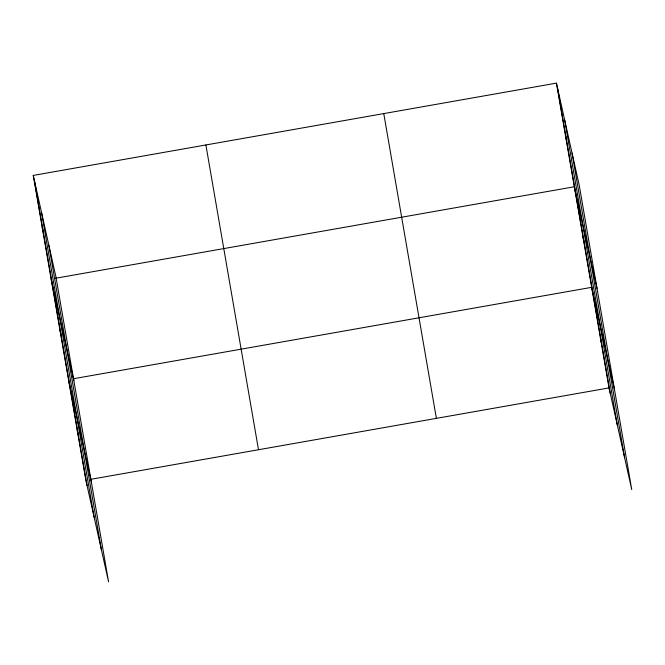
<?xml version="1.0" encoding="UTF-8"?>
<svg xmlns="http://www.w3.org/2000/svg" width="665" height="665" viewBox="0 0 665 665"><rect width="100%" height="100%" fill="white"/><g stroke="black" fill="none" stroke-linecap="round" stroke-linejoin="round"><path stroke-width="1" d="M33.25 175.419L55.976 277.089L108.578 581.867L85.852 480.196L33.25 175.419L556.422 83.133L579.149 184.804L631.75 489.581L609.024 387.911L556.422 83.133M55.17 278.327L574.302 186.765L597.029 288.435M73.541 378.726L591.667 287.338L614.394 389.008M90.906 479.299L609.024 387.911M565.366 134.945L566.555 140.282M582.989 237.048L584.178 242.384M600.345 337.629L601.534 342.965M42.194 227.231L43.383 232.567M51.139 279.042L73.865 380.713M59.817 329.325L61.005 334.661M68.495 379.615L91.221 481.285M77.173 429.906L78.37 435.243M572.041 153.017L624.643 457.794M564.718 120.265L617.32 425.043M557.611 88.47L610.221 393.248M383.772 113.59L436.381 418.368M205.892 144.962L258.502 449.74M48.869 245.294L101.471 550.071M41.546 212.542L94.156 517.32M34.439 180.755L87.049 485.525"/></g></svg>
